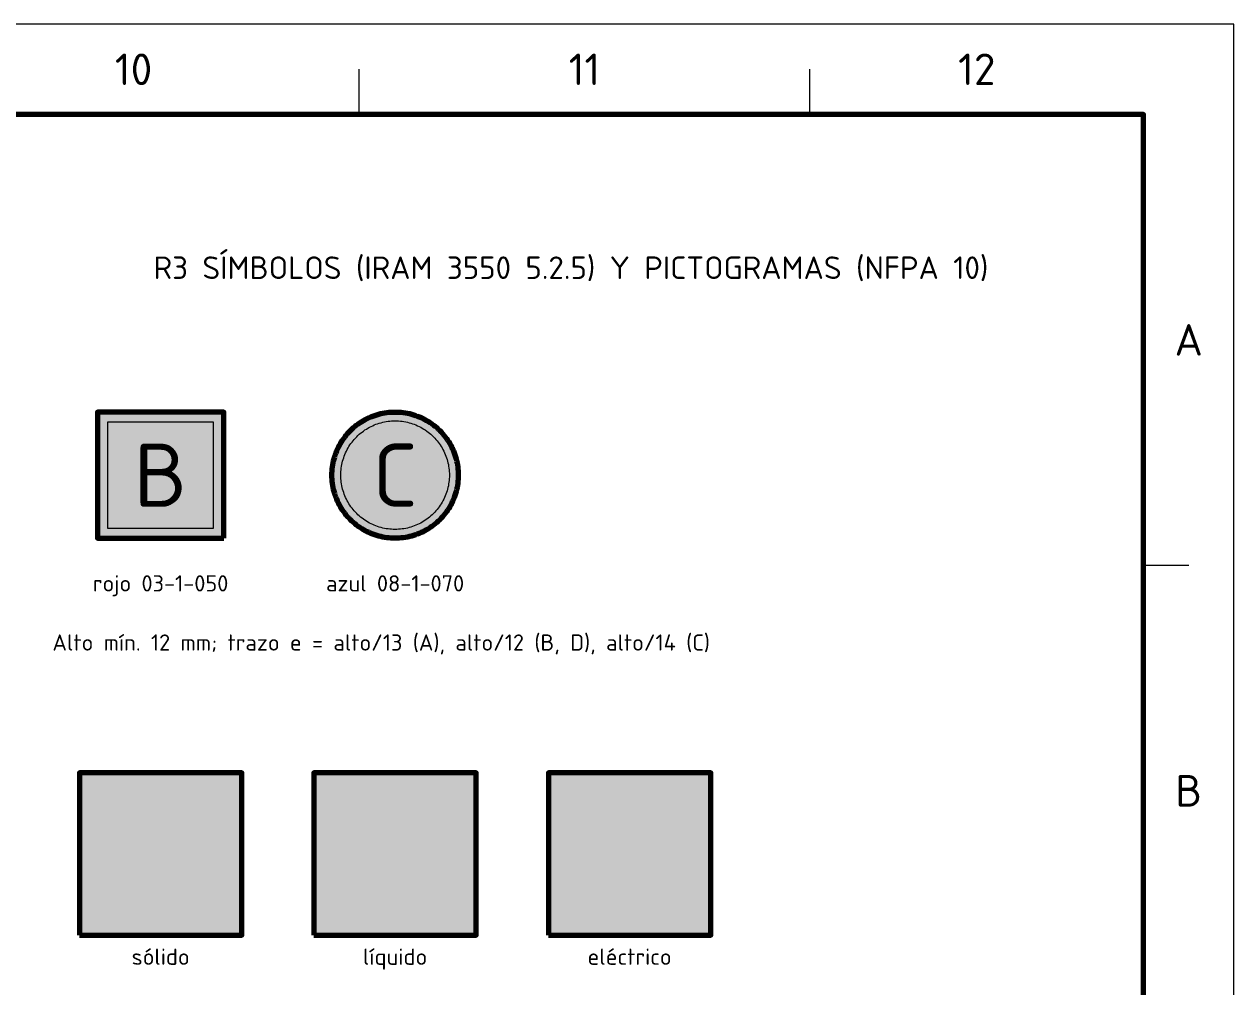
# Model space of a CAD drawing. Header units: millimetres. Extents: x 0 to 2382, y 0 to 420.
# Drawn here: x 2247.9 to 2382, y 313.3 to 420 of the extents above; entities that cross this region are included whole.
import ezdxf
from ezdxf.enums import TextEntityAlignment as Align

# ---------------------------------------------------------------- set-up
doc = ezdxf.new("R2010")
doc.units = ezdxf.units.MM
for name, color, linetype, lineweight in [('01-VISIBLE', 7, 'CONTINUOUS', 70), ('06-TEXTO', 7, 'CONTINUOUS', 25), ('07-RECUADRO', 7, 'CONTINUOUS', 70), ('08-FINA', 5, 'CONTINUOUS', 18), ('13-GRAFICA', 30, 'CONTINUOUS', 18)]:
    doc.layers.add(name, color=color, linetype=linetype, lineweight=lineweight)
doc.styles.add('ISO3098', font='isocpeur.ttf')

msp = doc.modelspace()

# ---------------------------------------------------------------- hatches: boundary and pattern name
at = {"layer": '13-GRAFICA', "true_color": 0xc81e2d}
h = msp.add_hatch(color=7, dxfattribs=at)
h.dxf.hatch_style = 1
h.paths.add_polyline_path([(2270, 363), (2270, 377), (2256, 377), (2256, 363)])
at = {"layer": '13-GRAFICA', "true_color": 0x005eaa}
h = msp.add_hatch(color=7, dxfattribs=at)
h.dxf.hatch_style = 1
h.paths.add_polyline_path([(2296, 370), (2295.996, 369.771), (2295.985, 369.542), (2295.966, 369.314), (2295.94, 369.086), (2295.907, 368.86), (2295.865, 368.634), (2295.817, 368.41), (2295.761, 368.188), (2295.699, 367.968), (2295.629, 367.75), (2295.551, 367.534), (2295.467, 367.321), (2295.376, 367.111), (2295.278, 366.904), (2295.173, 366.7), (2295.062, 366.5), (2294.944, 366.304), (2294.82, 366.111), (2294.69, 365.923), (2294.553, 365.739), (2294.411, 365.559), (2294.263, 365.385), (2294.109, 365.215), (2293.95, 365.05), (2293.785, 364.891), (2293.615, 364.737), (2293.441, 364.589), (2293.261, 364.447), (2293.077, 364.31), (2292.889, 364.18), (2292.696, 364.056), (2292.5, 363.938), (2292.3, 363.827), (2292.096, 363.722), (2291.889, 363.624), (2291.679, 363.533), (2291.466, 363.449), (2291.25, 363.371), (2291.032, 363.301), (2290.812, 363.239), (2290.59, 363.183), (2290.366, 363.135), (2290.14, 363.093), (2289.914, 363.06), (2289.686, 363.034), (2289.458, 363.015), (2289.229, 363.004), (2289, 363), (2288.771, 363.004), (2288.542, 363.015), (2288.314, 363.034), (2288.086, 363.06), (2287.86, 363.093), (2287.634, 363.135), (2287.41, 363.183), (2287.188, 363.239), (2286.968, 363.301), (2286.75, 363.371), (2286.534, 363.449), (2286.321, 363.533), (2286.111, 363.624), (2285.904, 363.722), (2285.7, 363.827), (2285.5, 363.938), (2285.304, 364.056), (2285.111, 364.18), (2284.923, 364.31), (2284.739, 364.447), (2284.559, 364.589), (2284.385, 364.737), (2284.215, 364.891), (2284.05, 365.05), (2283.891, 365.215), (2283.737, 365.385), (2283.589, 365.559), (2283.447, 365.739), (2283.31, 365.923), (2283.18, 366.111), (2283.056, 366.304), (2282.938, 366.5), (2282.827, 366.7), (2282.722, 366.904), (2282.624, 367.111), (2282.533, 367.321), (2282.449, 367.534), (2282.371, 367.75), (2282.301, 367.968), (2282.239, 368.188), (2282.183, 368.41), (2282.135, 368.634), (2282.093, 368.86), (2282.06, 369.086), (2282.034, 369.314), (2282.015, 369.542), (2282.004, 369.771), (2282, 370), (2282.004, 370.229), (2282.015, 370.458), (2282.034, 370.686), (2282.06, 370.914), (2282.093, 371.14), (2282.135, 371.366), (2282.183, 371.59), (2282.239, 371.812), (2282.301, 372.032), (2282.371, 372.25), (2282.449, 372.466), (2282.533, 372.679), (2282.624, 372.889), (2282.722, 373.096), (2282.827, 373.3), (2282.938, 373.5), (2283.056, 373.696), (2283.18, 373.889), (2283.31, 374.077), (2283.447, 374.261), (2283.589, 374.441), (2283.737, 374.615), (2283.891, 374.785), (2284.05, 374.95), (2284.215, 375.109), (2284.385, 375.263), (2284.559, 375.411), (2284.739, 375.553), (2284.923, 375.69), (2285.111, 375.82), (2285.304, 375.944), (2285.5, 376.062), (2285.7, 376.173), (2285.904, 376.278), (2286.111, 376.376), (2286.321, 376.467), (2286.534, 376.551), (2286.75, 376.629), (2286.968, 376.699), (2287.188, 376.761), (2287.41, 376.817), (2287.634, 376.865), (2287.86, 376.907), (2288.086, 376.94), (2288.314, 376.966), (2288.542, 376.985), (2288.771, 376.996), (2289, 377), (2289.229, 376.996), (2289.458, 376.985), (2289.686, 376.966), (2289.914, 376.94), (2290.14, 376.907), (2290.366, 376.865), (2290.59, 376.817), (2290.812, 376.761), (2291.032, 376.699), (2291.25, 376.629), (2291.466, 376.551), (2291.679, 376.467), (2291.889, 376.376), (2292.096, 376.278), (2292.3, 376.173), (2292.5, 376.062), (2292.696, 375.944), (2292.889, 375.82), (2293.077, 375.69), (2293.261, 375.553), (2293.441, 375.411), (2293.615, 375.263), (2293.785, 375.109), (2293.95, 374.95), (2294.109, 374.785), (2294.263, 374.615), (2294.411, 374.441), (2294.553, 374.261), (2294.69, 374.077), (2294.82, 373.889), (2294.944, 373.696), (2295.062, 373.5), (2295.173, 373.3), (2295.278, 373.096), (2295.376, 372.889), (2295.467, 372.679), (2295.551, 372.466), (2295.629, 372.25), (2295.699, 372.032), (2295.761, 371.812), (2295.817, 371.59), (2295.865, 371.366), (2295.907, 371.14), (2295.94, 370.914), (2295.966, 370.686), (2295.985, 370.458), (2295.996, 370.229)])
at = {"layer": '13-GRAFICA', "true_color": 0x191919}
h = msp.add_hatch(color=7, dxfattribs=at)
h.dxf.hatch_style = 1
h.paths.add_polyline_path([(2272, 319), (2272, 337), (2254, 337), (2254, 319)])
at = {"layer": '13-GRAFICA', "true_color": 0xc81e2d}
h = msp.add_hatch(color=7, dxfattribs=at)
h.dxf.hatch_style = 1
h.paths.add_polyline_path([(2254, 335.218), (2254, 337), (2255.782, 337), (2272, 320.782), (2272, 319), (2270.218, 319)])
at = {"layer": '13-GRAFICA', "true_color": 0x005eaa}
h = msp.add_hatch(color=7, dxfattribs=at)
h.dxf.hatch_style = 1
h.paths.add_polyline_path([(2298, 319), (2298, 337), (2280, 337), (2280, 319)])
h = msp.add_hatch(color=7, dxfattribs=at)
h.dxf.hatch_style = 1
h.paths.add_polyline_path([(2324, 319), (2324, 337), (2306, 337), (2306, 319)])
at = {"layer": '13-GRAFICA', "true_color": 0xffffff}
h = msp.add_hatch(color=7, dxfattribs=at)
h.dxf.hatch_style = 1
h.paths.add_polyline_path([(2256.337, 328.53), (2256.318, 328.535), (2256.299, 328.542), (2256.281, 328.55), (2256.264, 328.561), (2256.249, 328.573), (2256.235, 328.587), (2256.222, 328.602), (2256.211, 328.618), (2256.201, 328.635), (2256.193, 328.654), (2255.675, 330.079), (2255.669, 330.098), (2255.665, 330.117), (2255.663, 330.137), (2255.664, 330.157), (2255.666, 330.176), (2255.67, 330.196), (2255.676, 330.214), (2255.684, 330.233), (2256.332, 331.529), (2256.341, 331.545), (2256.352, 331.561), (2256.364, 331.575), (2256.378, 331.588), (2256.393, 331.6), (2256.409, 331.61), (2256.426, 331.619), (2256.443, 331.626), (2256.462, 331.631), (2256.48, 331.634), (2256.499, 331.636), (2256.518, 331.636), (2256.537, 331.633), (2256.556, 331.629), (2256.574, 331.624), (2256.591, 331.616), (2256.608, 331.607), (2256.624, 331.596), (2256.638, 331.584), (2256.651, 331.57), (2256.663, 331.555), (2256.674, 331.54), (2256.886, 331.175), (2257.289, 332.785), (2257.295, 332.803), (2257.302, 332.821), (2257.311, 332.838), (2257.322, 332.854), (2257.334, 332.868), (2257.347, 332.882), (2257.362, 332.894), (2257.378, 332.905), (2257.395, 332.914), (2257.413, 332.921), (2257.431, 332.926), (2257.45, 332.93), (2257.469, 332.932), (2257.489, 332.932), (2257.508, 332.93), (2257.526, 332.926), (2257.545, 332.92), (2257.562, 332.913), (2257.579, 332.903), (2257.595, 332.892), (2257.61, 332.88), (2257.623, 332.866), (2257.635, 332.851), (2258.181, 332.096), (2258.516, 335.221), (2258.519, 335.24), (2258.523, 335.259), (2258.53, 335.277), (2258.539, 335.294), (2258.549, 335.311), (2258.561, 335.326), (2258.574, 335.34), (2258.589, 335.353), (2258.605, 335.364), (2258.621, 335.374), (2258.639, 335.382), (2258.658, 335.388), (2258.677, 335.392), (2258.696, 335.394), (2258.715, 335.394), (2258.735, 335.393), (2258.754, 335.389), (2258.772, 335.384), (2258.79, 335.376), (2258.807, 335.367), (2258.824, 335.357), (2258.839, 335.345), (2258.853, 335.331), (2258.865, 335.316), (2258.876, 335.3), (2258.885, 335.283), (2258.892, 335.265), (2258.898, 335.246), (2259.498, 332.789), (2259.838, 333.356), (2259.849, 333.372), (2259.861, 333.387), (2259.874, 333.4), (2259.889, 333.412), (2259.905, 333.423), (2259.922, 333.432), (2259.939, 333.439), (2259.958, 333.445), (2259.976, 333.448), (2259.995, 333.45), (2260.014, 333.45), (2260.033, 333.448), (2260.052, 333.445), (2260.07, 333.439), (2260.088, 333.432), (2260.105, 333.423), (2260.121, 333.412), (2260.135, 333.4), (2260.149, 333.386), (2260.161, 333.372), (2260.172, 333.356), (2260.181, 333.339), (2260.188, 333.321), (2260.193, 333.303), (2260.841, 330.711), (2260.845, 330.694), (2260.847, 330.677), (2260.847, 330.66), (2260.846, 330.643), (2260.843, 330.626), (2260.455, 328.682), (2260.45, 328.663), (2260.444, 328.645), (2260.435, 328.628), (2260.426, 328.612), (2260.414, 328.597), (2260.401, 328.582), (2260.387, 328.57), (2260.372, 328.558), (2260.356, 328.549), (2260.338, 328.54), (2260.32, 328.534), (2260.302, 328.529), (2260.283, 328.527), (2260.264, 328.526), (2256.376, 328.526), (2256.356, 328.527)])
h = msp.add_hatch(color=7, dxfattribs=at)
h.dxf.hatch_style = 1
h.paths.add_polyline_path([(2315.845, 326.656), (2315.819, 326.663), (2315.793, 326.672), (2315.768, 326.684), (2315.745, 326.699), (2315.723, 326.716), (2315.704, 326.735), (2315.686, 326.756), (2315.67, 326.778), (2315.657, 326.802), (2315.646, 326.828), (2314.926, 328.808), (2314.918, 328.834), (2314.913, 328.861), (2314.91, 328.888), (2314.91, 328.915), (2314.913, 328.943), (2314.919, 328.97), (2314.928, 328.996), (2314.939, 329.021), (2315.839, 330.821), (2315.851, 330.844), (2315.867, 330.865), (2315.884, 330.885), (2315.903, 330.904), (2315.923, 330.92), (2315.946, 330.934), (2315.969, 330.946), (2315.994, 330.956), (2316.019, 330.963), (2316.045, 330.968), (2316.071, 330.97), (2316.098, 330.969), (2316.124, 330.966), (2316.15, 330.961), (2316.175, 330.953), (2316.199, 330.942), (2316.222, 330.93), (2316.244, 330.915), (2316.264, 330.898), (2316.282, 330.879), (2316.299, 330.858), (2316.313, 330.836), (2316.609, 330.329), (2317.168, 332.565), (2317.176, 332.591), (2317.186, 332.616), (2317.199, 332.639), (2317.213, 332.661), (2317.23, 332.682), (2317.249, 332.701), (2317.27, 332.717), (2317.292, 332.732), (2317.316, 332.745), (2317.34, 332.755), (2317.366, 332.762), (2317.392, 332.767), (2317.419, 332.77), (2317.445, 332.77), (2317.472, 332.767), (2317.498, 332.761), (2317.523, 332.753), (2317.548, 332.743), (2317.571, 332.73), (2317.593, 332.715), (2317.614, 332.698), (2317.632, 332.679), (2317.649, 332.658), (2318.407, 331.609), (2318.872, 335.949), (2318.876, 335.975), (2318.883, 336.001), (2318.892, 336.027), (2318.904, 336.051), (2318.918, 336.074), (2318.934, 336.095), (2318.953, 336.115), (2318.973, 336.132), (2318.995, 336.148), (2319.019, 336.161), (2319.043, 336.172), (2319.069, 336.18), (2319.095, 336.186), (2319.122, 336.189), (2319.149, 336.19), (2319.176, 336.188), (2319.202, 336.183), (2319.228, 336.175), (2319.253, 336.165), (2319.277, 336.153), (2319.3, 336.138), (2319.32, 336.121), (2319.34, 336.102), (2319.357, 336.081), (2319.372, 336.059), (2319.384, 336.035), (2319.395, 336.01), (2319.402, 335.984), (2320.236, 332.572), (2320.708, 333.359), (2320.723, 333.381), (2320.74, 333.401), (2320.759, 333.42), (2320.779, 333.437), (2320.801, 333.452), (2320.825, 333.464), (2320.849, 333.474), (2320.875, 333.482), (2320.901, 333.487), (2320.927, 333.49), (2320.953, 333.49), (2320.98, 333.487), (2321.006, 333.482), (2321.031, 333.474), (2321.056, 333.464), (2321.079, 333.452), (2321.101, 333.437), (2321.121, 333.42), (2321.14, 333.401), (2321.157, 333.381), (2321.172, 333.359), (2321.184, 333.335), (2321.194, 333.311), (2321.202, 333.285), (2322.102, 329.685), (2322.107, 329.662), (2322.109, 329.638), (2322.11, 329.614), (2322.108, 329.591), (2322.105, 329.567), (2321.565, 326.867), (2321.558, 326.841), (2321.549, 326.816), (2321.538, 326.793), (2321.524, 326.77), (2321.509, 326.749), (2321.491, 326.729), (2321.471, 326.711), (2321.45, 326.695), (2321.427, 326.682), (2321.403, 326.671), (2321.378, 326.662), (2321.353, 326.655), (2321.326, 326.651), (2321.3, 326.65), (2315.9, 326.65), (2315.873, 326.651)])
h = msp.add_hatch(color=7, dxfattribs=at)
h.dxf.hatch_style = 1
h.paths.add_polyline_path([(2266.556, 328.759), (2267.095, 333.793), (2267.1, 333.824), (2267.108, 333.854), (2267.119, 333.884), (2267.132, 333.912), (2267.149, 333.938), (2267.168, 333.963), (2267.189, 333.986), (2267.213, 334.006), (2267.239, 334.024), (2267.266, 334.04), (2267.294, 334.052), (2267.324, 334.062), (2267.355, 334.069), (2267.364, 334.07), (2267.364, 323.007), (2266.196, 323.007), (2266.196, 329.257)])
h = msp.add_hatch(color=7, dxfattribs=at)
h.dxf.hatch_style = 1
h.paths.add_polyline_path([(2267.386, 334.073), (2267.417, 334.073), (2267.448, 334.07), (2267.479, 334.065), (2267.509, 334.056), (2267.538, 334.044), (2267.565, 334.03), (2267.591, 334.013), (2267.616, 333.993), (2267.638, 333.971), (2267.658, 333.947), (2267.675, 333.921), (2267.69, 333.893), (2267.702, 333.864), (2267.711, 333.834), (2268.678, 329.876), (2269.226, 330.789), (2269.243, 330.815), (2269.262, 330.838), (2269.284, 330.86), (2269.308, 330.88), (2269.334, 330.897), (2269.361, 330.911), (2269.389, 330.923), (2269.418, 330.932), (2269.449, 330.938), (2269.479, 330.941), (2269.51, 330.941), (2269.54, 330.938), (2269.571, 330.932), (2269.6, 330.923), (2269.628, 330.911), (2269.656, 330.897), (2269.681, 330.879), (2269.705, 330.86), (2269.727, 330.838), (2269.746, 330.814), (2269.763, 330.789), (2269.778, 330.762), (2269.789, 330.733), (2269.798, 330.704), (2270.842, 326.528), (2270.848, 326.501), (2270.851, 326.473), (2270.852, 326.446), (2270.85, 326.418), (2270.846, 326.391), (2270.275, 323.537), (2270.597, 322.543), (2269.11, 322.06), (2270.597, 321.577), (2270.153, 320.207), (2267.364, 321.113), (2267.364, 323.007), (2267.364, 334.07)])
h = msp.add_hatch(color=7, dxfattribs=at)
h.dxf.hatch_style = 1
h.paths.add_polyline_path([(2296.564, 320.996), (2296.131, 320.84), (2295.549, 320.704), (2294.84, 320.592), (2294.031, 320.509), (2293.153, 320.457), (2292.24, 320.44), (2291.327, 320.457), (2290.449, 320.509), (2289.64, 320.592), (2288.931, 320.704), (2288.349, 320.84), (2287.916, 320.996), (2287.65, 321.164), (2287.56, 321.34), (2287.65, 321.516), (2287.916, 321.684), (2288.316, 321.828), (2287.56, 323.906), (2287.56, 321.52), (2281.44, 321.52), (2281.44, 326.56), (2284.68, 329.44), (2287.56, 329.44), (2287.56, 324.959), (2288.595, 327.029), (2288.612, 327.059), (2288.632, 327.088), (2288.654, 327.114), (2288.68, 327.138), (2288.707, 327.16), (2288.736, 327.179), (2288.767, 327.195), (2288.8, 327.207), (2288.833, 327.217), (2288.867, 327.223), (2288.902, 327.226), (2288.937, 327.225), (2288.972, 327.221), (2289.006, 327.214), (2289.039, 327.203), (2289.071, 327.19), (2289.101, 327.173), (2289.13, 327.153), (2289.156, 327.13), (2289.181, 327.106), (2289.202, 327.078), (2289.221, 327.049), (2289.612, 326.38), (2290.35, 329.332), (2290.36, 329.366), (2290.374, 329.398), (2290.39, 329.429), (2290.41, 329.458), (2290.432, 329.486), (2290.457, 329.51), (2290.484, 329.533), (2290.514, 329.552), (2290.545, 329.568), (2290.577, 329.582), (2290.611, 329.592), (2290.646, 329.598), (2290.681, 329.602), (2290.716, 329.601), (2290.751, 329.598), (2290.785, 329.591), (2290.819, 329.58), (2290.851, 329.566), (2290.882, 329.549), (2290.911, 329.53), (2290.938, 329.507), (2290.963, 329.482), (2290.985, 329.454), (2291.985, 328.069), (2292.598, 333.798), (2292.604, 333.833), (2292.613, 333.867), (2292.625, 333.901), (2292.641, 333.933), (2292.66, 333.963), (2292.682, 333.991), (2292.706, 334.017), (2292.733, 334.04), (2292.762, 334.061), (2292.793, 334.078), (2292.825, 334.093), (2292.859, 334.104), (2292.894, 334.111), (2292.929, 334.116), (2292.965, 334.116), (2293, 334.113), (2293.035, 334.107), (2293.069, 334.097), (2293.102, 334.084), (2293.134, 334.067), (2293.163, 334.048), (2293.191, 334.025), (2293.216, 334), (2293.239, 333.973), (2293.259, 333.943), (2293.275, 333.912), (2293.289, 333.879), (2293.299, 333.845), (2294.4, 329.341), (2295.023, 330.379), (2295.043, 330.408), (2295.065, 330.435), (2295.09, 330.46), (2295.117, 330.482), (2295.146, 330.502), (2295.177, 330.518), (2295.209, 330.532), (2295.242, 330.542), (2295.277, 330.549), (2295.311, 330.552), (2295.346, 330.552), (2295.381, 330.549), (2295.416, 330.542), (2295.449, 330.532), (2295.481, 330.518), (2295.512, 330.502), (2295.541, 330.482), (2295.568, 330.46), (2295.593, 330.435), (2295.615, 330.408), (2295.635, 330.379), (2295.651, 330.348), (2295.664, 330.316), (2295.675, 330.282), (2296.863, 325.53), (2296.869, 325.5), (2296.872, 325.468), (2296.873, 325.437), (2296.871, 325.405), (2296.866, 325.374), (2296.158, 321.831), (2296.564, 321.684), (2296.83, 321.516), (2296.92, 321.34), (2296.83, 321.164)])
h = msp.add_hatch(color=7, dxfattribs=at)
h.dxf.hatch_style = 1
h.paths.add_polyline_path([(2263.407, 320.207), (2262.963, 321.577), (2264.45, 322.06), (2262.963, 322.543), (2263.262, 323.465), (2262.518, 325.51), (2262.509, 325.54), (2262.503, 325.571), (2262.5, 325.603), (2262.5, 325.635), (2262.504, 325.666), (2262.51, 325.697), (2262.52, 325.728), (2262.533, 325.757), (2263.577, 327.845), (2263.592, 327.872), (2263.609, 327.897), (2263.629, 327.92), (2263.651, 327.941), (2263.675, 327.96), (2263.701, 327.976), (2263.728, 327.99), (2263.757, 328.002), (2263.786, 328.01), (2263.816, 328.015), (2263.847, 328.018), (2263.877, 328.017), (2263.908, 328.014), (2263.938, 328.007), (2263.967, 327.998), (2263.995, 327.986), (2264.022, 327.971), (2264.047, 327.954), (2264.07, 327.934), (2264.092, 327.912), (2264.111, 327.888), (2264.127, 327.863), (2264.47, 327.275), (2265.119, 329.869), (2265.128, 329.898), (2265.14, 329.927), (2265.154, 329.954), (2265.172, 329.98), (2265.191, 330.004), (2265.213, 330.025), (2265.237, 330.045), (2265.263, 330.062), (2265.29, 330.077), (2265.319, 330.088), (2265.348, 330.097), (2265.379, 330.103), (2265.41, 330.106), (2265.441, 330.105), (2265.471, 330.102), (2265.502, 330.096), (2265.531, 330.087), (2265.559, 330.075), (2265.587, 330.06), (2265.612, 330.042), (2265.636, 330.022), (2265.657, 330), (2265.677, 329.976), (2266.196, 329.257), (2266.196, 323.007), (2266.196, 321.113)])
h = msp.add_hatch(color=7, dxfattribs=at)
h.dxf.hatch_style = 1
h.paths.add_polyline_path([(2279.918, 329.946), (2281.098, 330.772), (2282.956, 328.118), (2281.777, 327.292)])
h = msp.add_hatch(color=7, dxfattribs=at)
h.dxf.hatch_style = 1
h.paths.add_polyline_path([(2307.08, 321.52), (2307.08, 329.08), (2309.06, 329.08), (2309.06, 326.92), (2309.06, 324.4), (2309.06, 321.52)])
h = msp.add_hatch(color=7, dxfattribs=at)
h.dxf.hatch_style = 1
h.paths.add_polyline_path([(2309.78, 329.08), (2309.78, 326.92), (2309.06, 326.92), (2309.06, 329.08)])
h = msp.add_hatch(color=7, dxfattribs=at)
h.dxf.hatch_style = 1
h.paths.add_polyline_path([(2309.78, 321.52), (2309.78, 324.4), (2309.78, 326.92), (2309.78, 329.08), (2311.22, 329.08), (2311.22, 326.92), (2311.22, 324.4), (2311.22, 321.52)])
h = msp.add_hatch(color=7, dxfattribs=at)
h.dxf.hatch_style = 1
h.paths.add_polyline_path([(2311.94, 329.08), (2311.94, 326.92), (2311.22, 326.92), (2311.22, 329.08)])
h = msp.add_hatch(color=7, dxfattribs=at)
h.dxf.hatch_style = 1
h.paths.add_polyline_path([(2313.92, 321.52), (2311.94, 321.52), (2311.94, 324.4), (2311.94, 326.92), (2311.94, 329.08), (2313.92, 329.08)])
h = msp.add_hatch(color=7, dxfattribs=at)
h.dxf.hatch_style = 1
h.paths.add_polyline_path([(2261.74, 328.36), (2260.84, 321.52), (2255.8, 321.52), (2254.9, 328.36)])
h = msp.add_hatch(color=7, dxfattribs=at)
h.dxf.hatch_style = 1
h.paths.add_polyline_path([(2322.27, 320.433), (2322.305, 320.424), (2322.338, 320.413), (2322.37, 320.397), (2322.4, 320.379), (2322.428, 320.358), (2322.455, 320.335), (2322.478, 320.308), (2322.499, 320.28), (2322.517, 320.25), (2322.533, 320.218), (2322.544, 320.185), (2322.553, 320.15), (2322.558, 320.115), (2322.56, 320.08), (2322.558, 320.045), (2322.553, 320.01), (2322.544, 319.975), (2322.533, 319.942), (2322.517, 319.91), (2322.499, 319.88), (2322.478, 319.852), (2322.455, 319.825), (2322.428, 319.802), (2322.4, 319.781), (2322.37, 319.763), (2322.338, 319.747), (2322.305, 319.736), (2322.27, 319.727), (2322.235, 319.722), (2322.2, 319.72), (2318.24, 319.72), (2318.205, 319.722), (2318.17, 319.727), (2318.135, 319.736), (2318.102, 319.747), (2318.07, 319.763), (2318.04, 319.781), (2318.012, 319.802), (2317.985, 319.825), (2317.962, 319.852), (2317.941, 319.88), (2317.923, 319.91), (2317.907, 319.942), (2317.896, 319.975), (2317.887, 320.01), (2317.882, 320.045), (2317.88, 320.08), (2317.88, 321.52), (2316.08, 321.52), (2316.08, 324.76), (2316.8, 324.76), (2316.8, 326.56), (2317.34, 326.56), (2317.34, 324.76), (2319.14, 324.76), (2319.14, 326.56), (2319.68, 326.56), (2319.68, 324.76), (2320.4, 324.76), (2320.4, 321.52), (2318.6, 321.52), (2318.6, 320.44), (2322.2, 320.44), (2322.235, 320.438)])
h = msp.add_hatch(color=7, dxfattribs=at)
h.dxf.hatch_style = 1
h.paths.add_polyline_path([(2309.06, 321.52), (2309.06, 324.4), (2309.78, 324.4), (2309.78, 321.52)])
h = msp.add_hatch(color=7, dxfattribs=at)
h.dxf.hatch_style = 1
h.paths.add_polyline_path([(2311.22, 321.52), (2311.22, 324.4), (2311.94, 324.4), (2311.94, 321.52)])
h = msp.add_hatch(color=7, dxfattribs=at)
h.dxf.hatch_style = 1
h.paths.add_polyline_path([(2266.196, 321.113), (2266.196, 323.007), (2266.78, 322.817), (2267.364, 323.007), (2267.364, 321.113), (2266.78, 321.303)])

# ---------------------------------------------------------------- linework, layer by layer
at = {"layer": '01-VISIBLE'}
for points in [[(2270, 363), (2270, 377), (2256, 377), (2256, 363)], [(2296, 370), (2295.996, 369.771), (2295.985, 369.542), (2295.966, 369.314), (2295.94, 369.086), (2295.907, 368.86), (2295.865, 368.634), (2295.817, 368.41), (2295.761, 368.188), (2295.699, 367.968), (2295.629, 367.75), (2295.551, 367.534), (2295.467, 367.321), (2295.376, 367.111), (2295.278, 366.904), (2295.173, 366.7), (2295.062, 366.5), (2294.944, 366.304), (2294.82, 366.111), (2294.69, 365.923), (2294.553, 365.739), (2294.411, 365.559), (2294.263, 365.385), (2294.109, 365.215), (2293.95, 365.05), (2293.785, 364.891), (2293.615, 364.737), (2293.441, 364.589), (2293.261, 364.447), (2293.077, 364.31), (2292.889, 364.18), (2292.696, 364.056), (2292.5, 363.938), (2292.3, 363.827), (2292.096, 363.722), (2291.889, 363.624), (2291.679, 363.533), (2291.466, 363.449), (2291.25, 363.371), (2291.032, 363.301), (2290.812, 363.239), (2290.59, 363.183), (2290.366, 363.135), (2290.14, 363.093), (2289.914, 363.06), (2289.686, 363.034), (2289.458, 363.015), (2289.229, 363.004), (2289, 363), (2288.771, 363.004), (2288.542, 363.015), (2288.314, 363.034), (2288.086, 363.06), (2287.86, 363.093), (2287.634, 363.135), (2287.41, 363.183), (2287.188, 363.239), (2286.968, 363.301), (2286.75, 363.371), (2286.534, 363.449), (2286.321, 363.533), (2286.111, 363.624), (2285.904, 363.722), (2285.7, 363.827), (2285.5, 363.938), (2285.304, 364.056), (2285.111, 364.18), (2284.923, 364.31), (2284.739, 364.447), (2284.559, 364.589), (2284.385, 364.737), (2284.215, 364.891), (2284.05, 365.05), (2283.891, 365.215), (2283.737, 365.385), (2283.589, 365.559), (2283.447, 365.739), (2283.31, 365.923), (2283.18, 366.111), (2283.056, 366.304), (2282.938, 366.5), (2282.827, 366.7), (2282.722, 366.904), (2282.624, 367.111), (2282.533, 367.321), (2282.449, 367.534), (2282.371, 367.75), (2282.301, 367.968), (2282.239, 368.188), (2282.183, 368.41), (2282.135, 368.634), (2282.093, 368.86), (2282.06, 369.086), (2282.034, 369.314), (2282.015, 369.542), (2282.004, 369.771), (2282, 370), (2282.004, 370.229), (2282.015, 370.458), (2282.034, 370.686), (2282.06, 370.914), (2282.093, 371.14), (2282.135, 371.366), (2282.183, 371.59), (2282.239, 371.812), (2282.301, 372.032), (2282.371, 372.25), (2282.449, 372.466), (2282.533, 372.679), (2282.624, 372.889), (2282.722, 373.096), (2282.827, 373.3), (2282.938, 373.5), (2283.056, 373.696), (2283.18, 373.889), (2283.31, 374.077), (2283.447, 374.261), (2283.589, 374.441), (2283.737, 374.615), (2283.891, 374.785), (2284.05, 374.95), (2284.215, 375.109), (2284.385, 375.263), (2284.559, 375.411), (2284.739, 375.553), (2284.923, 375.69), (2285.111, 375.82), (2285.304, 375.944), (2285.5, 376.062), (2285.7, 376.173), (2285.904, 376.278), (2286.111, 376.376), (2286.321, 376.467), (2286.534, 376.551), (2286.75, 376.629), (2286.968, 376.699), (2287.188, 376.761), (2287.41, 376.817), (2287.634, 376.865), (2287.86, 376.907), (2288.086, 376.94), (2288.314, 376.966), (2288.542, 376.985), (2288.771, 376.996), (2289, 377), (2289.229, 376.996), (2289.458, 376.985), (2289.686, 376.966), (2289.914, 376.94), (2290.14, 376.907), (2290.366, 376.865), (2290.59, 376.817), (2290.812, 376.761), (2291.032, 376.699), (2291.25, 376.629), (2291.466, 376.551), (2291.679, 376.467), (2291.889, 376.376), (2292.096, 376.278), (2292.3, 376.173), (2292.5, 376.062), (2292.696, 375.944), (2292.889, 375.82), (2293.077, 375.69), (2293.261, 375.553), (2293.441, 375.411), (2293.615, 375.263), (2293.785, 375.109), (2293.95, 374.95), (2294.109, 374.785), (2294.263, 374.615), (2294.411, 374.441), (2294.553, 374.261), (2294.69, 374.077), (2294.82, 373.889), (2294.944, 373.696), (2295.062, 373.5), (2295.173, 373.3), (2295.278, 373.096), (2295.376, 372.889), (2295.467, 372.679), (2295.551, 372.466), (2295.629, 372.25), (2295.699, 372.032), (2295.761, 371.812), (2295.817, 371.59), (2295.865, 371.366), (2295.907, 371.14), (2295.94, 370.914), (2295.966, 370.686), (2295.985, 370.458), (2295.996, 370.229)], [(2254, 319), (2272, 319), (2272, 337), (2254, 337)], [(2280, 319), (2298, 319), (2298, 337), (2280, 337)], [(2306, 319), (2324, 319), (2324, 337), (2306, 337)]]:
    msp.add_lwpolyline(points, close=True, dxfattribs=at)
at = {"layer": '07-RECUADRO'}
msp.add_lwpolyline([(1813, 10), (2372, 10), (2372, 410), (1813, 410)], close=True, dxfattribs=at)
at = {"layer": '08-FINA'}
for p, q in [((2285, 410), (2285, 415)), ((2335, 410), (2335, 415)), ((2372, 360), (2377, 360))]:
    msp.add_line(p, q, dxfattribs=at)
msp.add_lwpolyline([(1788, 0), (2382, 0), (2382, 420), (1788, 420)], close=True, dxfattribs=at)
at = {"layer": '13-GRAFICA', "true_color": 0xffffff}
for points in [[(2268.88, 364.12), (2268.88, 375.88), (2257.12, 375.88), (2257.12, 364.12)], [(2295.02, 370), (2295.017, 369.803), (2295.007, 369.606), (2294.991, 369.41), (2294.968, 369.214), (2294.94, 369.019), (2294.904, 368.826), (2294.863, 368.633), (2294.815, 368.442), (2294.761, 368.252), (2294.701, 368.065), (2294.634, 367.879), (2294.562, 367.696), (2294.483, 367.516), (2294.399, 367.337), (2294.309, 367.162), (2294.213, 366.99), (2294.112, 366.821), (2294.005, 366.655), (2293.893, 366.493), (2293.776, 366.335), (2293.654, 366.181), (2293.526, 366.031), (2293.394, 365.885), (2293.257, 365.743), (2293.115, 365.606), (2292.969, 365.474), (2292.819, 365.346), (2292.665, 365.224), (2292.507, 365.107), (2292.345, 364.995), (2292.179, 364.888), (2292.01, 364.787), (2291.838, 364.691), (2291.663, 364.601), (2291.484, 364.517), (2291.304, 364.438), (2291.121, 364.366), (2290.935, 364.299), (2290.748, 364.239), (2290.558, 364.185), (2290.367, 364.137), (2290.174, 364.096), (2289.981, 364.06), (2289.786, 364.032), (2289.59, 364.009), (2289.394, 363.993), (2289.197, 363.983), (2289, 363.98), (2288.803, 363.983), (2288.606, 363.993), (2288.41, 364.009), (2288.214, 364.032), (2288.019, 364.06), (2287.826, 364.096), (2287.633, 364.137), (2287.442, 364.185), (2287.252, 364.239), (2287.065, 364.299), (2286.879, 364.366), (2286.696, 364.438), (2286.516, 364.517), (2286.337, 364.601), (2286.162, 364.691), (2285.99, 364.787), (2285.821, 364.888), (2285.655, 364.995), (2285.493, 365.107), (2285.335, 365.224), (2285.181, 365.346), (2285.031, 365.474), (2284.885, 365.606), (2284.743, 365.743), (2284.606, 365.885), (2284.474, 366.031), (2284.346, 366.181), (2284.224, 366.335), (2284.107, 366.493), (2283.995, 366.655), (2283.888, 366.821), (2283.787, 366.99), (2283.691, 367.162), (2283.601, 367.337), (2283.517, 367.516), (2283.438, 367.696), (2283.366, 367.879), (2283.299, 368.065), (2283.239, 368.252), (2283.185, 368.442), (2283.137, 368.633), (2283.096, 368.826), (2283.06, 369.019), (2283.032, 369.214), (2283.009, 369.41), (2282.993, 369.606), (2282.983, 369.803), (2282.98, 370), (2282.983, 370.197), (2282.993, 370.394), (2283.009, 370.59), (2283.032, 370.786), (2283.06, 370.981), (2283.096, 371.174), (2283.137, 371.367), (2283.185, 371.558), (2283.239, 371.748), (2283.299, 371.935), (2283.366, 372.121), (2283.438, 372.304), (2283.517, 372.484), (2283.601, 372.663), (2283.691, 372.838), (2283.787, 373.01), (2283.888, 373.179), (2283.995, 373.345), (2284.107, 373.507), (2284.224, 373.665), (2284.346, 373.819), (2284.474, 373.969), (2284.606, 374.115), (2284.743, 374.257), (2284.885, 374.394), (2285.031, 374.526), (2285.181, 374.654), (2285.335, 374.776), (2285.493, 374.893), (2285.655, 375.005), (2285.821, 375.112), (2285.99, 375.213), (2286.162, 375.309), (2286.337, 375.399), (2286.516, 375.483), (2286.696, 375.562), (2286.879, 375.634), (2287.065, 375.701), (2287.252, 375.761), (2287.442, 375.815), (2287.633, 375.863), (2287.826, 375.904), (2288.019, 375.94), (2288.214, 375.968), (2288.41, 375.991), (2288.606, 376.007), (2288.803, 376.017), (2289, 376.02), (2289.197, 376.017), (2289.394, 376.007), (2289.59, 375.991), (2289.786, 375.968), (2289.981, 375.94), (2290.174, 375.904), (2290.367, 375.863), (2290.558, 375.815), (2290.748, 375.761), (2290.935, 375.701), (2291.121, 375.634), (2291.304, 375.562), (2291.484, 375.483), (2291.663, 375.399), (2291.838, 375.309), (2292.01, 375.213), (2292.179, 375.112), (2292.345, 375.005), (2292.507, 374.893), (2292.665, 374.776), (2292.819, 374.654), (2292.969, 374.526), (2293.115, 374.394), (2293.257, 374.257), (2293.394, 374.115), (2293.526, 373.969), (2293.654, 373.819), (2293.776, 373.665), (2293.893, 373.507), (2294.005, 373.345), (2294.112, 373.179), (2294.213, 373.01), (2294.309, 372.838), (2294.399, 372.663), (2294.483, 372.484), (2294.562, 372.304), (2294.634, 372.121), (2294.701, 371.935), (2294.761, 371.748), (2294.815, 371.558), (2294.863, 371.367), (2294.904, 371.174), (2294.94, 370.981), (2294.968, 370.786), (2294.991, 370.59), (2295.007, 370.394), (2295.017, 370.197)]]:
    msp.add_lwpolyline(points, close=True, dxfattribs=at)

# ---------------------------------------------------------------- texts
at = {"layer": '06-TEXTO', "style": 'ISO3098'}
for s, height, p in [('10', 3.5, (2260, 415)), ('11', 3.5, (2310, 415)), ('12', 3.5, (2353.5, 415)), ('R3 SÍMBOLOS (IRAM 3550 5.2.5) Y PICTOGRAMAS (NFPA 10)', 2.5, (2308.5, 393)), ('A', 3.5, (2377, 385)), ('rojo 03-1-050', 1.8, (2263, 358)), ('azul 08-1-070', 1.8, (2289, 358)), ('B', 3.5, (2377, 335))]:
    msp.add_text(s, height=height, dxfattribs=at).set_placement(p, align=Align.MIDDLE_CENTER)
msp.add_text('Alto mín. 12 mm; trazo e = alto/13 (A), alto/12 (B, D), alto/14 (C)', height=1.8, dxfattribs=at).set_placement((2251, 350), align=Align.BOTTOM_LEFT)
for s, p in [('sólido', (2263, 317.5)), ('líquido', (2289, 317.5)), ('eléctrico', (2315, 317.5))]:
    msp.add_text(s, height=1.8, dxfattribs=at).set_placement(p, align=Align.TOP_CENTER)
at = {"layer": '13-GRAFICA', "true_color": 0xffffff, "style": 'ISO3098'}
for s, p in [('B', (2263, 370)), ('C', (2289, 370))]:
    msp.add_text(s, height=7, dxfattribs=at).set_placement(p, align=Align.MIDDLE_CENTER)

doc.saveas('drawing.dxf')
